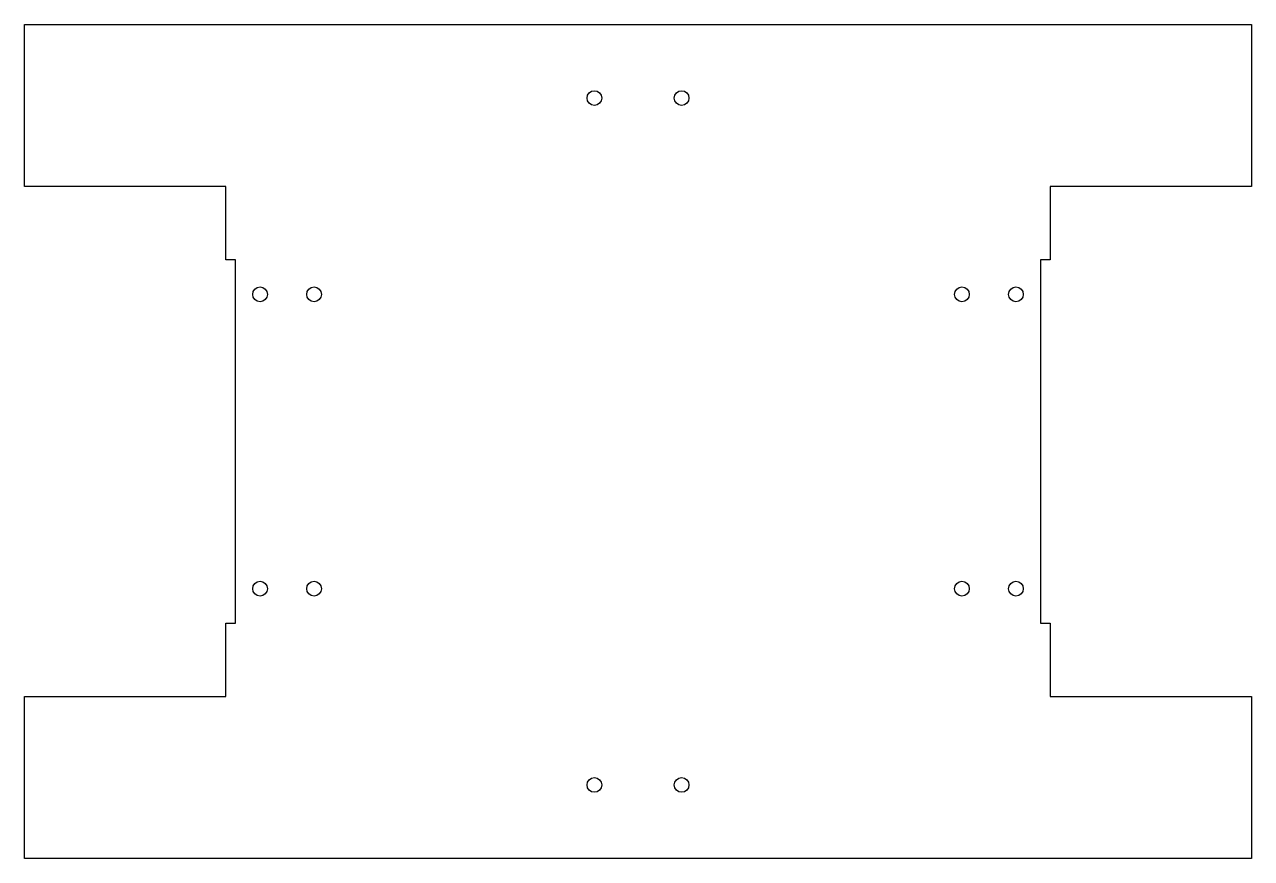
# Model space of a CAD drawing. Header units: millimetres. Extents: x -125 to 125, y -85 to 85.
import ezdxf

# ---------------------------------------------------------------- set-up
doc = ezdxf.new("R2010")
doc.units = ezdxf.units.MM
doc.layers.get('0').update_dxf_attribs({"linetype": 'CONTINUOUS'})

msp = doc.modelspace()

# ---------------------------------------------------------------- linework, layer by layer
msp.add_lwpolyline([(-82, -37), (-82, 37), (-84, 37), (-84, 52), (-125, 52), (-125, 85), (125, 85), (125, 52), (84, 52), (84, 37), (82, 37), (82, -37), (84, -37), (84, -52), (125, -52), (125, -85), (-125, -85), (-125, -52), (-84, -52), (-84, -37)], close=True)
for centre in [(-8.89, 70), (8.89, 70), (-77, 30), (-66, 30), (66, 30), (77, 30), (-77, -30), (-66, -30), (66, -30), (77, -30), (-8.89, -70), (8.89, -70)]:
    msp.add_circle(centre, 1.5)

doc.saveas('drawing.dxf')
